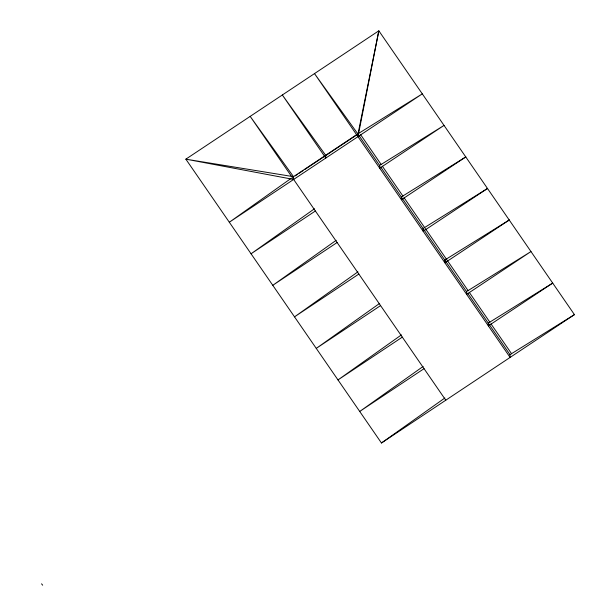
<?xml version="1.0" encoding="UTF-8"?>
<svg xmlns="http://www.w3.org/2000/svg" width="616" height="616" viewBox="0 0 616 616"><rect width="100%" height="100%" fill="white"/><g stroke="black" fill="none" stroke-linecap="round" stroke-linejoin="round"><path stroke-width="0.92" d="M304.604 169.608L357.981 134.096L378.832 30.8L574.435 314.63L381.458 442.996L185.847 159.167L378.832 30.8L357.973 136.66L357.834 133.888L314.499 73.589L510.11 357.419L509.971 354.647L467.59 293.147M291.16 178.34L229.314 222.237L422.299 93.871L357.834 133.888M314.46 208.77L251.051 253.777L315.377 210.988M336.19 240.302L272.788 285.308L337.114 242.519M357.927 271.841L294.517 316.847L358.843 274.058M379.664 303.38L316.254 348.387L380.58 305.598M401.393 334.911L337.991 379.918L402.317 337.129M423.13 366.451L359.721 411.457L424.047 368.668M381.458 442.996L444.868 397.99M324.886 155.802L293.509 176.677L185.847 159.167L293.647 179.449L293.509 176.677L250.173 116.378L445.784 400.207M325.671 155.278L282.336 94.98L325.81 158.058L325.671 155.278L357.049 134.411M295.187 175.868L297.543 174.305M299.106 173.258L303.034 170.647M379.572 165.427L444.028 125.41L379.702 168.199L379.572 165.427L359.059 135.666M466.505 291.568L530.969 251.559L466.643 294.348L466.505 291.568L380.657 166.998M509.971 354.647L574.435 314.63M41.565 583.822L42.666 585.2M360.599 134.658L381.25 164.618M382.336 166.189L402.98 196.15M404.073 197.728L424.717 227.689M425.263 228.474L468.183 290.76M469.269 292.338L489.92 322.299M491.006 323.877L511.657 353.838M465.765 156.949L401.44 199.738L401.301 196.958L465.765 156.949M487.502 188.481L423.177 231.27L423.038 228.498L487.502 188.481M509.232 220.02L444.906 262.809L444.775 260.037L509.232 220.02M552.706 283.09L488.373 325.879L488.242 323.107L552.706 283.09"/></g></svg>
